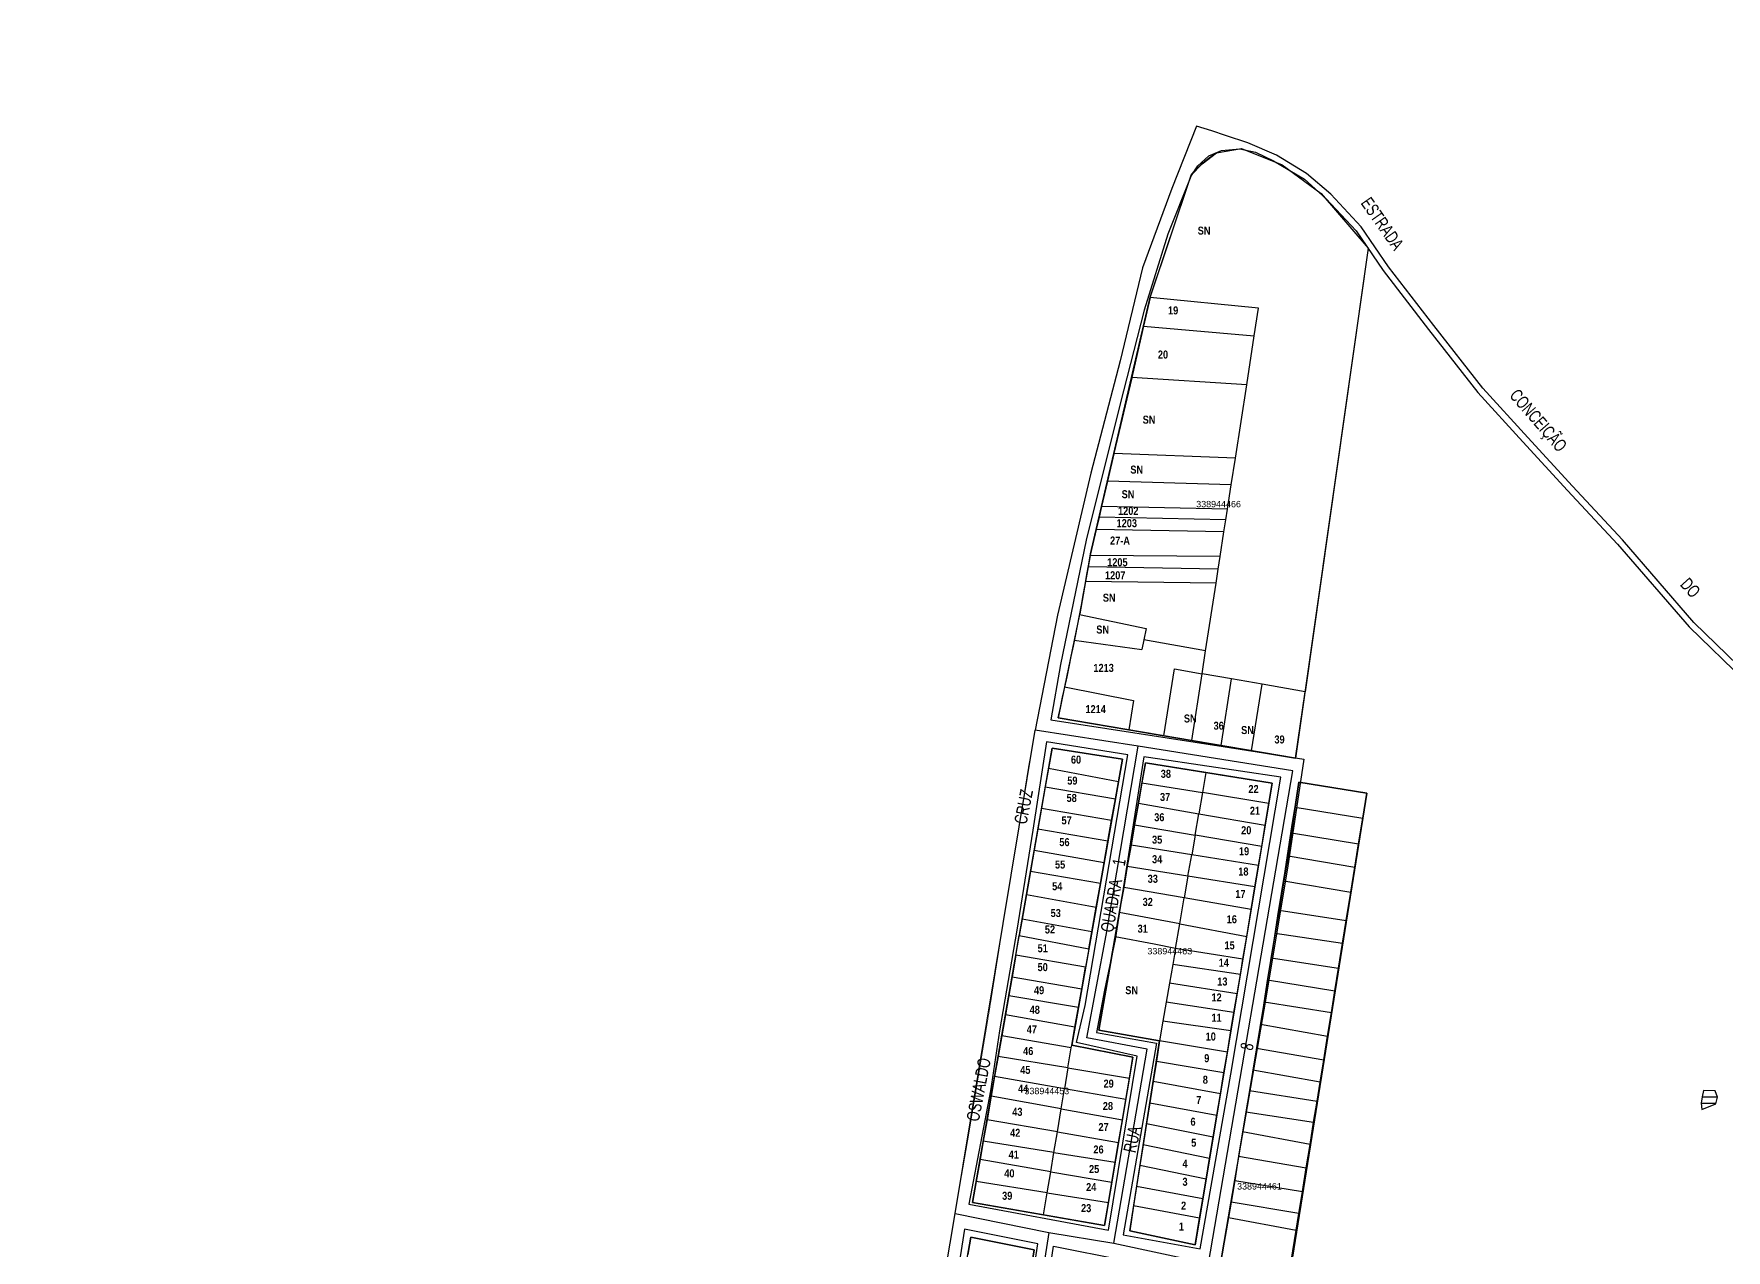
# Model space of a CAD drawing. Extents: x 211015 to 214226, y 4840231 to 4844926.
# Drawn here: x 211015 to 211543, y 4843452 to 4843832 of the extents above; entities that cross this region are included whole.
import ezdxf
from ezdxf.enums import TextEntityAlignment as Align

# ---------------------------------------------------------------- set-up
doc = ezdxf.new("R2010")
doc.units = 0
doc.header["$LTSCALE"] = 1.5
doc.header["$MEASUREMENT"] = 0
for name, color, linetype in [('CD-MALHA-LOTES', 40, 'CONTINUOUS'), ('CD_TXT_QUADRA', 7, 'CONTINUOUS'), ('HD-HACH-HIDROG', 160, 'CONTINUOUS'), ('HD-LAGOS-INTER', 170, 'CONTINUOUS'), ('LM-LIMITE-MUNICIPAL', 7, 'CONTINUOUS'), ('RU-QUADRAS', 6, 'CONTINUOUS'), ('SV-EIXO-ROD-ESTR', 7, 'CONTINUOUS'), ('SV-EIXO-RUA-N-PAV', 6, 'CONTINUOUS'), ('SV-EIXO-RUA-PAV', 20, 'CONTINUOUS'), ('SV-EST-M-N-PAV', 20, 'CONTINUOUS'), ('SV-RUA-NAO-PAV-S-GUIA-C-GUIA', 7, 'CONTINUOUS'), ('SV-RUA-PAVIM-S-GUIA-C-GUIA', 7, 'CONTINUOUS'), ('SV-TXT-EST-M-N-PAV', 20, 'CONTINUOUS'), ('SV-TXT-RUA-PAV-S-GUIA-C-GUIA', 7, 'CONTINUOUS'), ('Th_NmrPort', 7, 'CONTINUOUS')]:
    doc.layers.add(name, color=color, linetype=linetype)
doc.styles.add('3389-44-2D_TXT$0$ARIAL', font='ARIAL.TTF')
doc.styles.add('ARIAL', font='ARIAL.TTF')
doc.styles.get("Standard").update_dxf_attribs({"font": 'swisscbo.ttf'})
doc.linetypes.add('Limite', pattern='A,20,-3,[130,ltypeshp.shx,S=6.35,R=0,X=0,Y=0],-3,20', length=46)

# ---------------------------------------------------------------- blocks, each defined once
blk = doc.blocks.new('*X1')
at = {"layer": 'HD-HACH-HIDROG', "color": 0}
for p, q in [((211535.836925, 4843499.818515), (211540.634517, 4843499.818563)), ((211536.296027, 4843501.818552), (211536.404024, 4843501.818553)), ((211535.500358, 4843497.818478), (211540.192288, 4843497.818525))]:
    blk.add_line(p, q, dxfattribs=at)

msp = doc.modelspace()

# ---------------------------------------------------------------- linework, layer by layer
at = {"layer": 'CD-MALHA-LOTES'}
for p, q in [((211384.15, 4843794.76), (211391.93, 4843796.11)), ((211391.93, 4843796.11), (211404.61, 4843791.04)), ((211376.2, 4843787.83), (211379.58, 4843791.38)), ((211379.58, 4843791.38), (211384.15, 4843794.76)), ((211404.61, 4843791.04), (211416.78, 4843782.08)), ((211363.33, 4843749.6), (211376.2, 4843787.83)), ((211416.78, 4843782.08), (211431.5, 4843765.02)), ((211431.5, 4843765.02), (211411.78, 4843626.38)), ((211363.33, 4843749.6), (211361.29, 4843740.67)), ((211397.25, 4843746.29), (211363.33, 4843749.6)), ((211395.9, 4843737.57), (211397.25, 4843746.29)), ((211361.29, 4843740.67), (211357.63, 4843724.63)), ((211361.29, 4843740.67), (211395.9, 4843737.57)), ((211393.55, 4843722.34), (211395.9, 4843737.57)), ((211393.55, 4843722.34), (211357.63, 4843724.63)), ((211390, 4843699.38), (211393.55, 4843722.34)), ((211390, 4843699.38), (211352.05, 4843700.82)), ((211388.72, 4843691.1), (211390, 4843699.38)), ((211350.06, 4843692.24), (211348.21, 4843684.31)), ((211388.72, 4843691.1), (211350.06, 4843692.24)), ((211387.54, 4843683.49), (211388.72, 4843691.1)), ((211347.42, 4843680.93), (211346.52, 4843677.05)), ((211348.21, 4843684.31), (211347.42, 4843680.93)), ((211387.02, 4843680.11), (211347.42, 4843680.93)), ((211387.54, 4843683.49), (211348.21, 4843684.31)), ((211386.45, 4843676.39), (211387.02, 4843680.11)), ((211387.02, 4843680.11), (211387.54, 4843683.49)), ((211386.45, 4843676.39), (211346.52, 4843677.05)), ((211385.24, 4843668.61), (211386.45, 4843676.39)), ((211344.66, 4843668.95), (211344.02, 4843665.39)), ((211385.24, 4843668.61), (211344.66, 4843668.95)), ((211344.02, 4843665.39), (211343.19, 4843660.83)), ((211384.64, 4843664.73), (211344.02, 4843665.39)), ((211383.96, 4843660.34), (211384.64, 4843664.73)), ((211384.64, 4843664.73), (211385.24, 4843668.61)), ((211383.96, 4843660.34), (211343.19, 4843660.83)), ((211380.7, 4843639.19), (211383.96, 4843660.34)), ((211341.33, 4843650.54), (211339.66, 4843642.52)), ((211341.33, 4843650.54), (211362.09, 4843646.17)), ((211339.66, 4843642.52), (211336.62, 4843627.91)), ((211339.66, 4843642.52), (211360.73, 4843639.58)), ((211361.36, 4843642.63), (211360.73, 4843639.58)), ((211362.09, 4843646.17), (211361.36, 4843642.63)), ((211380.7, 4843639.19), (211361.36, 4843642.63)), ((211379.58, 4843632), (211380.7, 4843639.19)), ((211367.7, 4843612.63), (211370.97, 4843633.5)), ((211370.97, 4843633.5), (211379.58, 4843632)), ((211376.36, 4843611.15), (211379.58, 4843632)), ((211388.78, 4843630.39), (211379.58, 4843632)), ((211336.62, 4843627.91), (211358.2, 4843623.7)), ((211385.6, 4843609.58), (211388.78, 4843630.39)), ((211398.36, 4843628.72), (211388.78, 4843630.39)), ((211395.07, 4843607.96), (211398.36, 4843628.72)), ((211411.78, 4843626.38), (211398.36, 4843628.72)), ((211358.2, 4843623.7), (211356.72, 4843614.51)), ((211408.83, 4843605.61), (211411.78, 4843626.38)), ((211356.72, 4843614.51), (211367.7, 4843612.63)), ((211367.7, 4843612.63), (211376.36, 4843611.15)), ((211376.36, 4843611.15), (211385.6, 4843609.58)), ((211385.6, 4843609.58), (211395.07, 4843607.96)), ((211395.07, 4843607.96), (211408.83, 4843605.61)), ((211331.61, 4843602.39), (211330.61, 4843596.71)), ((211353.45, 4843598.2), (211331.61, 4843602.39)), ((211380.79, 4843601.13), (211379.71, 4843594.88)), ((211330.61, 4843596.71), (211329.44, 4843590)), ((211330.61, 4843596.71), (211352.52, 4843592.95)), ((211352.52, 4843592.95), (211353.45, 4843598.2)), ((211360.81, 4843597.97), (211359.69, 4843591.53)), ((211360.81, 4843597.97), (211379.71, 4843594.88)), ((211379.71, 4843594.88), (211378.57, 4843588.26)), ((211400.49, 4843591.48), (211379.71, 4843594.88)), ((211329.44, 4843590), (211328.3, 4843583.49)), ((211329.44, 4843590), (211351.33, 4843586.25)), ((211351.33, 4843586.25), (211352.52, 4843592.95)), ((211359.69, 4843591.53), (211358.51, 4843584.8)), ((211359.69, 4843591.53), (211378.57, 4843588.26)), ((211399.35, 4843584.67), (211400.49, 4843591.48)), ((211408.7, 4843590.31), (211407.52, 4843582.33)), ((211408.7, 4843590.31), (211429.82, 4843586.85)), ((211350.16, 4843579.66), (211351.33, 4843586.25)), ((211358.51, 4843584.8), (211357.41, 4843578.5)), ((211358.51, 4843584.8), (211377.41, 4843581.57)), ((211377.41, 4843581.57), (211378.57, 4843588.26)), ((211378.57, 4843588.26), (211399.35, 4843584.67)), ((211398.24, 4843578), (211399.35, 4843584.67)), ((211428.52, 4843578.86), (211429.82, 4843586.85)), ((211328.3, 4843583.49), (211327.14, 4843576.88)), ((211350.16, 4843579.66), (211328.3, 4843583.49)), ((211348.99, 4843573.01), (211350.16, 4843579.66)), ((211377.41, 4843581.57), (211376.36, 4843575.45)), ((211398.24, 4843578), (211377.41, 4843581.57)), ((211407.52, 4843582.33), (211428.52, 4843578.86)), ((211327.14, 4843576.88), (211325.97, 4843570.19)), ((211327.14, 4843576.88), (211348.99, 4843573.01)), ((211357.41, 4843578.5), (211356.24, 4843571.8)), ((211376.36, 4843575.45), (211357.41, 4843578.5)), ((211375.2, 4843568.77), (211376.36, 4843575.45)), ((211397.25, 4843572.09), (211376.36, 4843575.45)), ((211397.25, 4843572.09), (211398.24, 4843578)), ((211406.46, 4843575.11), (211405.17, 4843567.27)), ((211406.46, 4843575.11), (211427.34, 4843571.57)), ((211427.34, 4843571.57), (211428.52, 4843578.86)), ((211325.97, 4843570.19), (211324.72, 4843563.01)), ((211347.83, 4843566.47), (211325.97, 4843570.19)), ((211347.83, 4843566.47), (211348.99, 4843573.01)), ((211356.24, 4843571.8), (211355.1, 4843565.27)), ((211375.2, 4843568.77), (211356.24, 4843571.8)), ((211375.2, 4843568.77), (211374.03, 4843561.99)), ((211396.13, 4843565.43), (211375.2, 4843568.77)), ((211396.13, 4843565.43), (211397.25, 4843572.09)), ((211426.08, 4843563.73), (211427.34, 4843571.57)), ((211346.52, 4843559.12), (211347.83, 4843566.47)), ((211355.1, 4843565.27), (211353.73, 4843557.4)), ((211374.03, 4843561.99), (211355.1, 4843565.27)), ((211394.96, 4843558.38), (211396.13, 4843565.43)), ((211405.17, 4843567.27), (211403.67, 4843558.15)), ((211405.17, 4843567.27), (211426.08, 4843563.73)), ((211424.65, 4843554.91), (211426.08, 4843563.73)), ((211324.72, 4843563.01), (211323.37, 4843555.32)), ((211324.72, 4843563.01), (211346.52, 4843559.12)), ((211345.15, 4843551.38), (211346.52, 4843559.12)), ((211372.62, 4843553.84), (211374.03, 4843561.99)), ((211394.96, 4843558.38), (211374.03, 4843561.99)), ((211393.54, 4843549.89), (211394.96, 4843558.38)), ((211403.67, 4843558.15), (211402.49, 4843550.99)), ((211403.67, 4843558.15), (211424.65, 4843554.91)), ((211323.37, 4843555.32), (211322.48, 4843550.24)), ((211345.15, 4843551.38), (211323.37, 4843555.32)), ((211353.73, 4843557.4), (211352.41, 4843549.81)), ((211372.62, 4843553.84), (211353.73, 4843557.4)), ((211371.3, 4843546.19), (211372.62, 4843553.84)), ((211372.62, 4843553.84), (211393.54, 4843549.89)), ((211423.5, 4843547.8), (211424.65, 4843554.91)), ((211321.4, 4843544.05), (211322.48, 4843550.24)), ((211322.48, 4843550.24), (211344.2, 4843546.05)), ((211344.2, 4843546.05), (211345.15, 4843551.38)), ((211392.35, 4843542.82), (211393.54, 4843549.89)), ((211402.49, 4843550.99), (211401.23, 4843543.28)), ((211402.49, 4843550.99), (211423.5, 4843547.8)), ((211422.24, 4843539.99), (211423.5, 4843547.8)), ((211321.4, 4843544.05), (211320.22, 4843537.33)), ((211343.18, 4843540.3), (211321.4, 4843544.05)), ((211344.2, 4843546.05), (211343.18, 4843540.3)), ((211371.3, 4843546.19), (211370.43, 4843541.14)), ((211392.35, 4843542.82), (211371.3, 4843546.19)), ((211391.56, 4843538.07), (211392.35, 4843542.82)), ((211401.23, 4843543.28), (211400.08, 4843536.32)), ((211401.23, 4843543.28), (211422.24, 4843539.99)), ((211320.22, 4843537.33), (211319.2, 4843531.46)), ((211320.22, 4843537.33), (211341.99, 4843533.59)), ((211341.99, 4843533.59), (211343.18, 4843540.3)), ((211370.43, 4843541.14), (211369.43, 4843535.33)), ((211391.56, 4843538.07), (211370.43, 4843541.14)), ((211390.55, 4843532.04), (211391.56, 4843538.07)), ((211421.09, 4843532.93), (211422.24, 4843539.99)), ((211319.2, 4843531.46), (211318.14, 4843525.41)), ((211319.2, 4843531.46), (211340.97, 4843527.85)), ((211340.97, 4843527.85), (211341.99, 4843533.59)), ((211369.43, 4843535.33), (211368.41, 4843529.42)), ((211390.55, 4843532.04), (211369.43, 4843535.33)), ((211389.56, 4843526.12), (211390.55, 4843532.04)), ((211400.08, 4843536.32), (211398.96, 4843529.52)), ((211400.08, 4843536.32), (211421.09, 4843532.93)), ((211419.99, 4843526.11), (211421.09, 4843532.93)), ((211339.86, 4843521.56), (211340.97, 4843527.85)), ((211368.41, 4843529.42), (211367.37, 4843523.41)), ((211389.56, 4843526.12), (211368.41, 4843529.42)), ((211388.62, 4843520.47), (211389.56, 4843526.12)), ((211398.96, 4843529.52), (211397.81, 4843522.48)), ((211398.96, 4843529.52), (211419.99, 4843526.11)), ((211418.81, 4843518.81), (211419.99, 4843526.11)), ((211318.14, 4843525.41), (211316.99, 4843518.87)), ((211339.86, 4843521.56), (211318.14, 4843525.41)), ((211338.87, 4843515.99), (211339.86, 4843521.56)), ((211367.37, 4843523.41), (211366.31, 4843517.27)), ((211388.62, 4843520.47), (211367.37, 4843523.41)), ((211397.81, 4843522.48), (211396.58, 4843515.02)), ((211397.81, 4843522.48), (211418.81, 4843518.81)), ((211316.99, 4843518.87), (211315.87, 4843512.44)), ((211338.72, 4843515.09), (211316.99, 4843518.87)), ((211338.72, 4843515.09), (211338.87, 4843515.99)), ((211366.31, 4843517.27), (211365.32, 4843510.97)), ((211387.5, 4843513.8), (211366.31, 4843517.27)), ((211387.5, 4843513.8), (211388.62, 4843520.47)), ((211417.61, 4843511.36), (211418.81, 4843518.81)), ((211315.87, 4843512.44), (211314.76, 4843506.11)), ((211337.68, 4843508.82), (211315.87, 4843512.44)), ((211337.68, 4843508.82), (211338.72, 4843515.09)), ((211365.32, 4843510.97), (211364.32, 4843504.62)), ((211365.32, 4843510.97), (211386.43, 4843507.41)), ((211386.43, 4843507.41), (211387.5, 4843513.8)), ((211396.58, 4843515.02), (211395.44, 4843508.09)), ((211396.58, 4843515.02), (211417.61, 4843511.36)), ((211416.47, 4843504.34), (211417.61, 4843511.36)), ((211314.76, 4843506.11), (211313.7, 4843500.06)), ((211336.6, 4843502.31), (211314.76, 4843506.11)), ((211337.68, 4843508.82), (211336.6, 4843502.31)), ((211337.68, 4843508.82), (211356.89, 4843505.64)), ((211355.76, 4843498.99), (211356.89, 4843505.64)), ((211385.32, 4843500.74), (211386.43, 4843507.41)), ((211395.44, 4843508.09), (211394.41, 4843501.83)), ((211416.47, 4843504.34), (211395.44, 4843508.09)), ((211313.7, 4843500.06), (211312.41, 4843492.67)), ((211335.57, 4843496.09), (211313.7, 4843500.06)), ((211335.57, 4843496.09), (211336.6, 4843502.31)), ((211355.76, 4843498.99), (211336.6, 4843502.31)), ((211364.32, 4843504.62), (211363.28, 4843497.98)), ((211385.32, 4843500.74), (211364.32, 4843504.62)), ((211384.2, 4843494.06), (211385.32, 4843500.74)), ((211394.41, 4843501.83), (211393.31, 4843495.12)), ((211394.41, 4843501.83), (211415.51, 4843498.41)), ((211415.51, 4843498.41), (211416.47, 4843504.34)), ((211334.38, 4843488.88), (211335.57, 4843496.09)), ((211335.57, 4843496.09), (211354.69, 4843492.62)), ((211354.69, 4843492.62), (211355.76, 4843498.99)), ((211363.28, 4843497.98), (211362.25, 4843491.44)), ((211363.28, 4843497.98), (211384.2, 4843494.06)), ((211393.31, 4843495.12), (211392.27, 4843488.82)), ((211393.31, 4843495.12), (211414.45, 4843491.87)), ((211414.45, 4843491.87), (211415.51, 4843498.41)), ((211312.41, 4843492.67), (211311.24, 4843486)), ((211334.38, 4843488.88), (211312.41, 4843492.67)), ((211353.5, 4843485.58), (211354.69, 4843492.62)), ((211362.25, 4843491.44), (211361.2, 4843484.78)), ((211362.25, 4843491.44), (211383.06, 4843487.26)), ((211383.06, 4843487.26), (211384.2, 4843494.06)), ((211413.33, 4843484.94), (211414.45, 4843491.87)), ((211311.24, 4843486), (211310.23, 4843480.24)), ((211333.31, 4843482.45), (211311.24, 4843486)), ((211333.31, 4843482.45), (211334.38, 4843488.88)), ((211334.38, 4843488.88), (211353.5, 4843485.58)), ((211352.45, 4843479.37), (211353.5, 4843485.58)), ((211361.2, 4843484.78), (211360.18, 4843478.3)), ((211381.95, 4843480.58), (211361.2, 4843484.78)), ((211381.95, 4843480.58), (211383.06, 4843487.26)), ((211392.27, 4843488.82), (211391.03, 4843481.25)), ((211413.33, 4843484.94), (211392.27, 4843488.82)), ((211412.15, 4843477.63), (211413.33, 4843484.94)), ((211310.23, 4843480.24), (211309.03, 4843473.39)), ((211332.32, 4843476.42), (211310.23, 4843480.24)), ((211332.32, 4843476.42), (211333.31, 4843482.45)), ((211333.31, 4843482.45), (211352.45, 4843479.37)), ((211351.39, 4843473.12), (211352.45, 4843479.37)), ((211380.85, 4843474.04), (211381.95, 4843480.58)), ((211391.03, 4843481.25), (211389.79, 4843473.71)), ((211391.03, 4843481.25), (211412.15, 4843477.63)), ((211331.22, 4843469.83), (211309.03, 4843473.39)), ((211331.22, 4843469.83), (211332.32, 4843476.42)), ((211332.32, 4843476.42), (211351.39, 4843473.12)), ((211360.18, 4843478.3), (211359.16, 4843471.79)), ((211380.85, 4843474.04), (211360.18, 4843478.3)), ((211379.83, 4843467.89), (211380.85, 4843474.04)), ((211389.79, 4843473.71), (211388.67, 4843466.9)), ((211389.79, 4843473.71), (211410.96, 4843470.27)), ((211410.96, 4843470.27), (211412.15, 4843477.63)), ((211330.09, 4843462.95), (211331.22, 4843469.83)), ((211331.22, 4843469.83), (211350.32, 4843466.77)), ((211350.32, 4843466.77), (211351.39, 4843473.12)), ((211359.16, 4843471.79), (211358.21, 4843465.79)), ((211379.83, 4843467.89), (211359.16, 4843471.79)), ((211330.09, 4843462.95), (211349.12, 4843459.65)), ((211349.12, 4843459.65), (211350.32, 4843466.77)), ((211378.82, 4843461.86), (211358.21, 4843465.79)), ((211378.82, 4843461.86), (211379.83, 4843467.89)), ((211388.67, 4843466.9), (211387.87, 4843462.05)), ((211409.82, 4843463.36), (211388.67, 4843466.9)), ((211408.96, 4843458.12), (211409.82, 4843463.36)), ((211377.43, 4843453.56), (211378.82, 4843461.86)), ((211387.87, 4843462.05), (211385.5, 4843448.44)), ((211387.87, 4843462.05), (211408.96, 4843458.12)), ((211406.93, 4843445.26), (211408.96, 4843458.12))]:
    msp.add_line(p, q, dxfattribs=at)
at = {"layer": 'CD-MALHA-LOTES', "flags": 128}
for points in [[(211357.63, 4843724.63), (211357.6, 4843724.51), (211352.05, 4843700.82)], [(211352.05, 4843700.82), (211352.03, 4843700.71), (211350.06, 4843692.24)], [(211346.52, 4843677.05), (211344.75, 4843669.46), (211344.66, 4843668.95)], [(211343.19, 4843660.83), (211341.37, 4843650.72), (211341.33, 4843650.54)], [(211336.62, 4843627.91), (211334.61, 4843618.28), (211356.72, 4843614.51)], [(211353.45, 4843598.2), (211354.72, 4843605.34), (211332.73, 4843608.8), (211331.61, 4843602.39)], [(211380.79, 4843601.13), (211361.89, 4843604.15), (211360.81, 4843597.97)], [(211400.49, 4843591.48), (211401.55, 4843597.82), (211380.79, 4843601.13)], [(211429.82, 4843586.85), (211431.09, 4843594.73), (211409.85, 4843598.18), (211408.7, 4843590.31)], [(211407.52, 4843582.33), (211406.5, 4843575.35), (211406.46, 4843575.11)], [(211352.41, 4843549.81), (211347.31, 4843520.61), (211366.31, 4843517.27)], [(211371.3, 4843546.19), (211364.63, 4843547.47), (211352.41, 4843549.81)], [(211356.89, 4843505.64), (211358, 4843512.23), (211338.87, 4843515.99)], [(211309.03, 4843473.39), (211307.88, 4843466.81), (211330.09, 4843462.95)], [(211409.82, 4843463.36), (211410.93, 4843470.08), (211410.96, 4843470.27)], [(211358.21, 4843465.79), (211356.98, 4843457.94), (211377.43, 4843453.56)], [(211326.31, 4843446.86), (211327.13, 4843452.04), (211307.33, 4843455.98), (211306.39, 4843450.55)]]:
    msp.add_lwpolyline(points, dxfattribs=at)
at = {"layer": 'HD-LAGOS-INTER', "flags": 128}
msp.add_lwpolyline([(211536.3, 4843501.82), (211535.83, 4843499.77), (211535.5, 4843497.8), (211535.8, 4843495.82), (211540.15, 4843497.67), (211540.68, 4843499.7), (211539.95, 4843501.65)], close=True, dxfattribs=at)
at = {"layer": 'LM-LIMITE-MUNICIPAL', "linetype": 'Limite', "ltscale": 0.1, "const_width": 0.13, "flags": 128}
msp.add_lwpolyline([(213872.68, 4844773.15), (213783.77, 4844716.62), (213768.78, 4844706.62), (213678.42, 4844650.78), (213640.66, 4844627.24), (213550.93, 4844570.58), (213789.28, 4844724.16), (213872.68, 4844773.15), (213897.79, 4844788.74), (213909.45, 4844796.44), (213910.67, 4844797.25), (213926.03, 4844806.82), (213939.62, 4844815.03), (213973.1, 4844836.35), (213992.85, 4844848.99), (214025.65, 4844870.14), (214036.54, 4844864.16), (214038.07, 4844843.78), (214045.12, 4844775.96), (214050.18, 4844738.18), (214052.78, 4844703.46), (214056.92, 4844671.89), (214060.29, 4844651.73), (214064.28, 4844607.59), (214069.49, 4844560.93), (214074.74, 4844504.51), (214079.24, 4844468.9), (214089.48, 4844410.61), (213980.82, 4844359.35), (213962.33, 4844280.47), (213954.39, 4844179.27), (213960.34, 4844064.66), (213990.11, 4843943.12), (214030.77, 4843862.29), (214034.4, 4843855.07), (214060.17, 4843778.98), (214067.5, 4843757.68), (214080.81, 4843741.03), (214100.12, 4843712.4), (214108.11, 4843681.78), (214106.11, 4843648.49), (214100.79, 4843626.52), (214086.81, 4843612.53), (214057.51, 4843597.89), (214068.83, 4843559.6), (214136.93, 4843352.64), (214165.47, 4843265.91), (214171.03, 4843249.02), (214189.41, 4843184.36), (214198.86, 4843146.36), (214219.84, 4843056.85), (214225.8, 4842991.97), (214219.24, 4842907.18), (214207.29, 4842820.85), (214188.9, 4842717.18), (214170.61, 4842661.59), (214144.16, 4842622.81), (214109.71, 4842590.93), (214054.26, 4842552.19), (213998, 4842512.88), (213962.8, 4842483.64), (213987.62, 4842421.17), (214002.94, 4842384.36), (213990.14, 4842385.07), (213957.93, 4842386.85), (213941.08, 4842380.69), (213929.17, 4842371.03), (213926.7, 4842356.65), (213930.81, 4842341.45), (213934.92, 4842330.35), (213936.97, 4842315.97), (213949.71, 4842306.52), (213961.22, 4842295.84), (213966.56, 4842280.63), (213967.79, 4842260.5), (213964.91, 4842243.24), (213957.11, 4842233.18), (213948.89, 4842226.6), (213937.8, 4842220.85), (213927.93, 4842219.21), (213922.18, 4842215.1), (213910.25, 4842200.83), (213882.12, 4842162.59), (213867.74, 4842149.56), (213855, 4842133.95), (213844.73, 4842123.67), (213830.76, 4842115.46), (213816.79, 4842112.58), (213808.16, 4842115.05), (213803.23, 4842121.21), (213802.41, 4842130.66), (213804.87, 4842146.68), (213807.75, 4842157.37), (213801.23, 4842163.5), (213794.8, 4842172.7), (213786.17, 4842180.63), (213773.44, 4842180.63), (213765.3, 4842177.52), (213756.2, 4842171.99), (213747.06, 4842164.65), (213737.49, 4842160.65), (213721.9, 4842151.53), (213714.07, 4842145.45), (213701.53, 4842132.3), (213689.21, 4842120.8), (213682.63, 4842119.57), (213668.01, 4842119.12), (213663.32, 4842119.03), (213656.84, 4842119.03), (213639.08, 4842119.57), (213623.87, 4842128.19), (213604.97, 4842140.93), (213587.31, 4842142.16), (213571.28, 4842139.7), (213553.61, 4842129.43), (213537.59, 4842117.51), (213522.8, 4842094.09), (213520.33, 4842080.12), (213522.8, 4842062.86), (213530.6, 4842049.3), (213545.19, 4842030.61), (213552.17, 4842008.01), (213553.32, 4841996.79), (213550.69, 4841978.74), (213544.83, 4841958.31), (213542.16, 4841949.08), (213536.15, 4841928.71), (213523.82, 4841898.09), (213514.78, 4841884.12), (213502.87, 4841877.96), (213484.47, 4841877.35), (213467.12, 4841877.14), (213437.95, 4841877.96), (213400.97, 4841866.87), (213371.18, 4841844.47), (213359.51, 4841835.86), (213350.22, 4841828.04), (213332.96, 4841805.85), (213318.58, 4841779.55), (213299.68, 4841755.72), (213286.69, 4841729.85), (213275.03, 4841703.54), (213264.1, 4841676.67), (213258.32, 4841662.63), (213255.84, 4841656.51), (213246.27, 4841632.66), (213238.43, 4841606.85), (213232.16, 4841581.22), (213226.34, 4841566.66), (213222.09, 4841556.58), (213216.02, 4841550.03), (213209.34, 4841537.64), (213206.91, 4841528.18), (213207.89, 4841517.74), (213205.21, 4841508.51), (213206.19, 4841498.19), (213205.21, 4841481.2), (213205.7, 4841468.7), (213206.01, 4841452.54), (213206.36, 4841433.25), (213207.16, 4841425.97), (213209.58, 4841417.47), (213210.07, 4841410.19), (213209.58, 4841401.93), (213208.86, 4841389.31), (213207.4, 4841380.2), (213204, 4841370.01), (213202.79, 4841357.38), (213201.57, 4841348.03), (213198.17, 4841339.54), (213194.78, 4841332.98), (213193.08, 4841326.91), (213192.35, 4841319.39), (213187.25, 4841308.95), (213184.12, 4841299.77), (213177.52, 4841278.68), (213174.14, 4841267.68), (213168.8, 4841251.05), (213162.97, 4841236.48), (213153.66, 4841217.12), (213149.62, 4841208.8), (213141.36, 4841193.14), (213129.95, 4841175.18), (213119.08, 4841154.55), (213108.71, 4841138.64), (213095.12, 4841117.03), (213089.29, 4841105.86), (213086.13, 4841096.88), (213081.52, 4841087.17), (213071.81, 4841070.9), (213058.44, 4841049.07), (213051.61, 4841036.46), (213046.88, 4841026.48), (213042.42, 4841016.51), (213037.69, 4841008.36), (213029.55, 4840997.34), (213021.15, 4840987.36), (213016.16, 4840980), (213011.69, 4840968.45), (213004.6, 4840952.43), (213002.11, 4840934.18), (213001.06, 4840918.16), (212997.12, 4840902.67), (212991.61, 4840889.41), (212987.67, 4840882.58), (212985.83, 4840877.33), (212985.04, 4840866.3), (212983.73, 4840853.43), (212980.58, 4840836.89), (212977.43, 4840821), (212973.75, 4840800), (212970.6, 4840782.93), (212969.02, 4840765.47), (212970.07, 4840755.22), (212969.29, 4840747.61), (212967.18, 4840739.21), (212964.3, 4840728.18), (212965.35, 4840711.63), (212965.61, 4840694.56), (212966.92, 4840676.84), (212964.56, 4840659.77), (212964.3, 4840647.43), (212965.35, 4840635.35), (212966.92, 4840622.22), (212967.45, 4840608.17), (212967.71, 4840597.93), (212969.81, 4840588.48), (212972.17, 4840578.5), (212971.91, 4840566.68), (212971.91, 4840550.79), (212971.91, 4840538.98), (212969.81, 4840528.74), (212968.24, 4840523.48), (212967.18, 4840517.97), (212969.29, 4840511.41), (212973.49, 4840505.1), (212975.33, 4840498.01), (212974.27, 4840486.33), (212971.65, 4840463.74), (212968.24, 4840447.2), (212963.77, 4840426.46), (212960.62, 4840409.91), (212954.06, 4840386.41), (212947.75, 4840370.66), (212939.09, 4840359.36), (212928.06, 4840345.71), (212915.19, 4840332.97), (212901.27, 4840321.94), (212883.94, 4840310.39), (212870.55, 4840305.66), (212848.89, 4840298.05), (212832.87, 4840294.63), (212813.17, 4840290.96), (212794, 4840285.18), (212782.19, 4840282.29), (212765.38, 4840277.83), (212751.2, 4840274.68), (212730.51, 4840271.94), (212713.06, 4840271.33), (212693.86, 4840271.33), (212673.76, 4840270.58), (212658.5, 4840268.61), (212639.46, 4840265.89), (212619.93, 4840263.97), (212602.1, 4840259.13), (212611.64, 4840295.76), (212617.28, 4840324.62), (212618.54, 4840358.5), (212617.91, 4840387.37), (212612.27, 4840416.86), (212603.48, 4840450.74), (212592.19, 4840483.99), (212575.87, 4840509.72), (212565.84, 4840531.05), (212554.54, 4840560.85), (212545.13, 4840592.85), (212534.46, 4840612.93), (212508.74, 4840640.53), (212476.74, 4840665.63), (212445.37, 4840686.34), (212404.27, 4840707.36), (212365.37, 4840719.9), (212335.26, 4840725.55), (212300.75, 4840733.08), (212246.16, 4840751.9), (212193.46, 4840771.98), (212160.52, 4840786.73), (212131.03, 4840794.25), (212110.32, 4840804.29), (212089.62, 4840819.35), (212070.17, 4840843.19), (212060.02, 4840859.63), (212042.47, 4840867.67), (212030.23, 4840871.95), (212010.34, 4840875.01), (212000, 4840873.48), (211978.51, 4840871.65), (211965.96, 4840873.18), (211952.81, 4840878.68), (211941.48, 4840882.66), (211925.26, 4840884.5), (211908.43, 4840887.56), (211892.21, 4840887.86), (211876.37, 4840891.81), (211867.15, 4841049.12), (211808.44, 4842070.68), (211592.18, 4841845.95), (211512.53, 4841765.05), (211014.67, 4842083.08), (211017.43, 4842085.61), (211024.1, 4842088.83), (211069.33, 4842113.19), (211104.82, 4842131.62), (211135.24, 4842148.21), (211150.45, 4842156.05), (211169.8, 4842167.57), (211206.67, 4842186.93), (211233.02, 4842200.96), (211263.46, 4842216.96), (211275.85, 4842223.9), (211298.14, 4842237.77), (211306.07, 4842241.98), (211324.64, 4842252.38), (211343.22, 4842261.05), (211367.74, 4842271.7), (211376.91, 4842273.93), (211389.05, 4842273.68), (211472.52, 4842270.96), (211402.62, 4842338.16), (211347.98, 4842408.87), (211275.49, 4842449.07), (211270.51, 4842464.01), (211267.58, 4842476.49), (211265.16, 4842486.85), (211260.02, 4842507.6), (211235.66, 4842647.4), (211230.69, 4842665.05), (211227.62, 4842681.59), (211222, 4842708.61), (211219.44, 4842725.49), (211218.59, 4842731.12), (211213.13, 4842746.55), (211207.16, 4842765.47), (211200.17, 4842795.23), (211199.32, 4842810.91), (211200.17, 4842822.51), (211203.75, 4842839.47), (211204.95, 4842850.72), (211206.14, 4842873.06), (211207.85, 4842907.07), (211210.57, 4842937.17), (211217.22, 4842975.78), (211220.46, 4842998.63), (211224.56, 4843015.17), (211228.31, 4843029.4), (211230.01, 4843039.98), (211231.2, 4843062.14), (211233.76, 4843077.06), (211236.95, 4843092.57), (211238.37, 4843098.71), (211241.43, 4843106.13), (211244.38, 4843112.85), (211247.47, 4843129.85), (211252.01, 4843159.49), (211254.84, 4843177.81), (211264.97, 4843242.45), (211269.34, 4843259.94), (211275.9, 4843303.67), (211283.85, 4843352.78), (211291.79, 4843398.13), (211295.05, 4843419.1), (211302.47, 4843463.4), (211306.7, 4843487.83), (211313.22, 4843526.97), (211321.61, 4843579.86), (211325.34, 4843603.16), (211327.44, 4843614.43), (211334.45, 4843650.36), (211344.82, 4843694.7), (211354.03, 4843729.82), (211360.94, 4843758.9), (211370.16, 4843783.66), (211377.9, 4843803.12), (211382.61, 4843801.65), (211386.88, 4843800.18), (211393.94, 4843797.97), (211402.85, 4843794.1), (211412.21, 4843788.35), (211419.81, 4843781.89), (211429.32, 4843771.66), (211437.83, 4843759.18), (211451.97, 4843740.86), (211467.32, 4843721.23), (211481.34, 4843705.89), (211495.32, 4843690.65), (211510.95, 4843673.83), (211533.24, 4843648.08), (211550.58, 4843631.27), (211561.06, 4843621.16), (211571.63, 4843610.55), (211586.78, 4843595.21), (211592.25, 4843589.71), (211600.2, 4843581.96), (211614.02, 4843568.16), (211624.6, 4843556.52), (211648.91, 4843533), (211667.92, 4843518.19), (211682.05, 4843506.78), (211689.97, 4843498.8), (211699.25, 4843488.52), (211707.56, 4843478.71), (211713.61, 4843472.41), (211717.76, 4843468.98), (211722.08, 4843464.93), (211726.53, 4843459.16), (211729.99, 4843453.11), (211731.82, 4843446.64), (211735.31, 4843438.82), (211740.27, 4843429.16), (211748.95, 4843416.95), (211754.25, 4843410.96), (211760.19, 4843406.13), (211770.48, 4843398.87), (211780.24, 4843392.62), (211789.65, 4843389.19), (211799.31, 4843386.9), (211813.92, 4843383.73), (211824.96, 4843382.12), (211834.67, 4843380.23), (211846.41, 4843377.16), (211859.33, 4843373.64), (211879.88, 4843366.96), (211900.91, 4843357.2), (211911.26, 4843354.52), (211918.04, 4843352.76), (211921.55, 4843349.55), (211925.5, 4843346.83), (211938.81, 4843342.4), (211948.67, 4843339.93), (211958.04, 4843339.19), (211962.48, 4843338.21), (211965.68, 4843336.97), (211974.81, 4843332.54), (211982.7, 4843328.1), (211991.24, 4843322.32), (211997.73, 4843318.73), (212005.59, 4843316.09), (212014.75, 4843315.03), (212022.88, 4843315.28), (212039.65, 4843314.54), (212055.06, 4843313.55), (212070.1, 4843311.58), (212080.45, 4843309.61), (212090.81, 4843307.63), (212103.87, 4843303.69), (212116.94, 4843300.73), (212132.84, 4843296.54), (212146.89, 4843291.36), (212161.93, 4843287.91), (212171.55, 4843285.45), (212185.85, 4843282.73), (212197.68, 4843279.53), (212205.94, 4843275.71), (212212.6, 4843270.53), (212217.28, 4843266.09), (212220.49, 4843260.42), (212222.95, 4843253.76), (212225.67, 4843245.38), (212227.15, 4843237.25), (212227.64, 4843229.73), (212229.36, 4843221.34), (212231.58, 4843214.19), (212233.8, 4843208.77), (212236.51, 4843202.85), (212237.5, 4843196.69), (212238.98, 4843188.8), (212240.46, 4843179.92), (212242.43, 4843171.29), (212244.4, 4843165.13), (212247.12, 4843157.98), (212251.55, 4843149.84), (212255.01, 4843144.67), (212257.47, 4843138.63), (212257.47, 4843132.71), (212256.48, 4843128.03), (212255.01, 4843121.62), (212253.03, 4843115.94), (212253.03, 4843108.79), (212253.28, 4843101.64), (212255.01, 4843096.22), (212256.73, 4843092.28), (212257.72, 4843086.85), (212259.44, 4843080.94), (212262.4, 4843073.66), (212263.88, 4843065.77), (212264.37, 4843057.64), (212265.36, 4843050.49), (212266.1, 4843043.83), (212265.36, 4843036.68), (212263.88, 4843027.19), (212260.68, 4843016.83), (212257.96, 4843007.22), (212255.74, 4842999.08), (212253.77, 4842990.95), (212251.8, 4842982.07), (212249.58, 4842972.7), (212248.1, 4842962.59), (212244.4, 4842952.24), (212242.18, 4842945.46), (212240.21, 4842938.8), (212240.95, 4842929.68), (212243.17, 4842924.25), (212245.64, 4842919.08), (212250.07, 4842912.42), (212253.77, 4842904.53), (212258.21, 4842895.9), (212263.39, 4842887.77), (212269.06, 4842881.23), (212275.96, 4842874.08), (212281.63, 4842867.92), (212288.54, 4842862), (212294.7, 4842856.82), (212299.63, 4842851.65), (212302.84, 4842847.46), (212307.03, 4842841.29), (212310.97, 4842836.85), (212316.89, 4842831.68), (212322.81, 4842827.73), (212328.97, 4842824.28), (212337.84, 4842820.83), (212349.43, 4842816.88), (212360.16, 4842814.54), (212369.28, 4842813.06), (212376.43, 4842811.34), (212380.37, 4842808.38), (212385.55, 4842803.2), (212389.25, 4842797.04), (212392.07, 4842792.73), (212394.43, 4842787.86), (212399.83, 4842786.2), (212408.93, 4842784.95), (212463.95, 4842777.34), (212499, 4842773.63), (212560.69, 4842763.85), (212635.18, 4842754.75), (212669.23, 4842750.71), (212691.14, 4842854.53), (212746.16, 4842847.2), (212746.13, 4843352.72), (212746.03, 4843792.89), (212751.5, 4843792.72), (212864.81, 4843792.71), (212866.55, 4843827.63), (212867.45, 4843847.99), (212868.35, 4843863.44), (212868.78, 4843885.56), (212869.43, 4843925.83), (212870.62, 4843964.75), (212871.07, 4843994.61), (212871.41, 4844008.42), (212872.55, 4844023.1), (212873.75, 4844043.13), (212875.31, 4844066.03), (212876.53, 4844086.02), (212878.05, 4844103.72), (212880.92, 4844120.42), (212885.73, 4844137.57), (212887.99, 4844142.08), (212893.83, 4844150.53), (212901.41, 4844159.08), (212911.66, 4844166.79), (212933.97, 4844181.28), (212973.8, 4844207.53), (213008.76, 4844229.77), (213550.93, 4844570.58), (213533.83, 4844559.86), (213514.41, 4844547.7), (213446.22, 4844504.61), (213361.12, 4844450.91), (213319.44, 4844424.31), (213284.28, 4844402.98), (213259.14, 4844386.82), (213232.5, 4844369.52), (213182.74, 4844337.72), (213165.17, 4844326.97), (213150.74, 4844316.81), (213125.52, 4844300.62), (213087.21, 4844276.54), (213068.41, 4844265.01), (213049.21, 4844253.8), (213023.49, 4844238.93)], close=True, dxfattribs=at)
at = {"layer": 'RU-QUADRAS', "color": 6, "linetype": 'Continuous'}
for points in [[(211334.61, 4843618.28, 0.013501), (211344.75, 4843669.46), (211363.35, 4843749.67), (211376.2, 4843787.83, -0.086771), (211384.15, 4843794.76), (211391.93, 4843796.11), (211404.61, 4843791.04), (211416.78, 4843782.08), (211431.5, 4843765.02), (211408.83, 4843605.61)], [(211352.96, 4843257.08), (211367.34, 4843341.54), (211374.84, 4843375.22), (211372.79, 4843375.35, 0.006064), (211409.85, 4843598.18), (211431.09, 4843594.73), (211392.35, 4843352.85), (211380.22, 4843287.2), (211403.18, 4843283.12), (211398.49, 4843249.97)]]:
    msp.add_lwpolyline(points, format="xyb", close=True, dxfattribs=at)
for points in [[(211307.88, 4843466.81), (211332.73, 4843608.8), (211354.72, 4843605.34), (211338.87, 4843515.99), (211358, 4843512.23), (211349.12, 4843459.65)], [(211347.31, 4843520.61), (211361.89, 4843604.15), (211401.55, 4843597.82), (211377.43, 4843453.56), (211356.98, 4843457.94), (211366.31, 4843517.27)], [(211282.35, 4843313.05), (211307.33, 4843455.98), (211327.13, 4843452.04), (211312.87, 4843362.48), (211331.24, 4843359.61), (211321.77, 4843307.13)]]:
    msp.add_lwpolyline(points, close=True, dxfattribs=at)
at = {"layer": 'SV-EIXO-ROD-ESTR', "flags": 128}
msp.add_lwpolyline([(211592.25, 4843589.71), (211586.78, 4843595.21), (211571.63, 4843610.55), (211561.06, 4843621.16), (211550.58, 4843631.27), (211533.24, 4843648.08), (211510.95, 4843673.83), (211495.32, 4843690.65), (211481.34, 4843705.89), (211467.32, 4843721.23), (211451.97, 4843740.86), (211437.83, 4843759.18), (211429.32, 4843771.66), (211419.81, 4843781.89), (211412.21, 4843788.35), (211402.85, 4843794.1), (211393.94, 4843797.97), (211386.88, 4843800.18), (211382.61, 4843801.65), (211377.9, 4843803.12)], dxfattribs=at)
at = {"layer": 'SV-EIXO-RUA-N-PAV'}
for p, q in [((211377.9, 4843803.12), (211370.16, 4843783.66)), ((211370.16, 4843783.66), (211360.94, 4843758.9)), ((211360.94, 4843758.9), (211354.03, 4843729.82)), ((211354.03, 4843729.82), (211344.82, 4843694.7)), ((211344.82, 4843694.7), (211334.45, 4843650.36)), ((211334.45, 4843650.36), (211327.44, 4843614.43))]:
    msp.add_line(p, q, dxfattribs=at)
at = {"layer": 'SV-EIXO-RUA-PAV', "flags": 128}
for points in [[(211283.85, 4843352.78), (211302.47, 4843463.4), (211327.44, 4843614.43)], [(211364.34, 4843352.78), (211381.59, 4843447.77), (211407.98, 4843601.72), (211359.6, 4843609.35), (211327.44, 4843614.43)], [(211352.01, 4843454.09), (211362.43, 4843514.7), (211343.57, 4843518.2), (211349.68, 4843550.33), (211359.6, 4843609.35)], [(211302.47, 4843463.4), (211331.73, 4843457.42), (211352.01, 4843454.09), (211381.59, 4843447.77)], [(211331.73, 4843457.42), (211317.26, 4843364.53), (211334.95, 4843361.04), (211333.68, 4843352.78)]]:
    msp.add_lwpolyline(points, dxfattribs=at)
at = {"layer": 'SV-EST-M-N-PAV', "flags": 128}
msp.add_lwpolyline([(211376.11, 4843787.41), (211378.31, 4843790.72), (211381.74, 4843793.86), (211385.62, 4843795.52), (211391.42, 4843796.07), (211396.27, 4843794.97), (211401.89, 4843792.29), (211411.63, 4843786.53), (211418.4, 4843780.42), (211427.72, 4843770.39), (211436.18, 4843757.99), (211450.36, 4843739.6), (211465.76, 4843719.91), (211479.84, 4843704.52), (211493.82, 4843689.26), (211509.43, 4843672.47), (211531.76, 4843646.68), (211549.16, 4843629.8), (211559.63, 4843619.7), (211570.19, 4843609.12), (211585.35, 4843593.75), (211592.26, 4843587.18)], dxfattribs=at)
at = {"layer": 'SV-RUA-NAO-PAV-S-GUIA-C-GUIA', "flags": 128}
msp.add_lwpolyline([(211376.11, 4843787.41), (211368.91, 4843769.35), (211361.46, 4843745.66), (211355.03, 4843720.42), (211350.29, 4843701.35), (211343.41, 4843673.78), (211335.34, 4843634.86), (211332.31, 4843617.59)], dxfattribs=at)
at = {"layer": 'SV-RUA-PAVIM-S-GUIA-C-GUIA', "flags": 128}
for points in [[(211332.31, 4843617.59), (211386.22, 4843609.29), (211411.44, 4843605.36), (211406.31, 4843571.3), (211398.88, 4843527.03), (211388.49, 4843466.54), (211377.29, 4843401.33), (211371.12, 4843368.33), (211368.56, 4843352.78)], [(211331.89, 4843352.78), (211332.98, 4843359.76), (211314.23, 4843362.9), (211317.88, 4843384.67), (211328.29, 4843453.84), (211305.36, 4843458.47), (211301.14, 4843431.12), (211296.11, 4843403.76), (211290.03, 4843368.25), (211287.58, 4843352.79)], [(211335.48, 4843352.78), (211336.93, 4843362.9), (211319.7, 4843365.81), (211324.76, 4843396.64), (211333.22, 4843453.11), (211377.13, 4843444.41), (211360.42, 4843352.78)]]:
    msp.add_lwpolyline(points, dxfattribs=at)
for points in [[(211306.72, 4843466.29), (211350.4, 4843458.12), (211359.28, 4843512.49), (211340.31, 4843516.8), (211343.04, 4843528.33), (211356.45, 4843606.69), (211331.03, 4843610.76), (211326.67, 4843583.12), (211321.68, 4843551.94), (211316.35, 4843520.41), (211313.44, 4843501.66)], [(211361.45, 4843606.08), (211352.49, 4843548.96), (211349.16, 4843533.1), (211346.6, 4843519.94), (211365.34, 4843516.57), (211354.96, 4843456.66), (211378.97, 4843452.28), (211388.57, 4843506.93), (211404.21, 4843599.71), (211366.38, 4843605.36)]]:
    msp.add_lwpolyline(points, close=True, dxfattribs=at)

# ---------------------------------------------------------------- block references
at = {"layer": 'HD-LAGOS-INTER'}
msp.add_blockref('*X1', (0, 0), dxfattribs=at)

# ---------------------------------------------------------------- texts
at = {"layer": 'CD_TXT_QUADRA', "color": 7, "linetype": 'Continuous', "style": 'ARIAL'}
for s, p in [('338944466', (211384.75, 4843685.03)), ('338944463', (211369.51, 4843545.32)), ('338944453', (211331.09, 4843501.63)), ('338944461', (211397.53, 4843471.84))]:
    msp.add_text(s, height=2, dxfattribs=at).set_placement(p, align=Align.MIDDLE)
at = {"layer": 'SV-TXT-EST-M-N-PAV', "style": 'ARIAL', "width": 0.7}
for s, rotation, p in [('ESTRADA', 305, (211429.01, 4843779.08)), ('CONCEIÇÃO', 311, (211475.41, 4843718.82)), ('DO', 312, (211528.74, 4843659.72))]:
    msp.add_text(s, height=4, rotation=rotation, dxfattribs=at).set_placement(p)
at = {"layer": 'SV-TXT-RUA-PAV-S-GUIA-C-GUIA', "width": 0.7}
for s, rotation, style, p in [('CRUZ', 79, 'ARIAL', (211324.75, 4843584.76)), ('QUADRA    1', 80, '3389-44-2D_TXT$0$ARIAL', (211351.77, 4843550.99)), ('8', 78, 'ARIAL', (211395.37, 4843514.07)), ('OSWALDO', 79, 'ARIAL', (211309.82, 4843491.88)), ('RUA', 78, 'ARIAL', (211358.86, 4843482.08))]:
    msp.add_text(s, height=4, rotation=rotation, dxfattribs=dict(at, style=style)).set_placement(p)
at = {"layer": 'Th_NmrPort', "color": 1}
for s, p in [('SN', (211378.24, 4843770.49)), ('19', (211368.96, 4843745.56)), ('20', (211365.79, 4843731.77)), ('SN', (211361.04, 4843711.41)), ('SN', (211357.19, 4843695.81)), ('SN', (211354.47, 4843688.12)), ('1203', (211352.89, 4843679.07)), ('1202', (211353.34, 4843682.92)), ('27-A', (211350.85, 4843673.64)), ('1207', (211349.27, 4843662.79)), ('1205', (211349.95, 4843666.86)), ('SN', (211348.59, 4843655.78)), ('SN', (211346.55, 4843645.83)), ('1213', (211345.65, 4843633.84)), ('1214', (211343.16, 4843620.95)), ('SN', (211373.92, 4843618.04)), ('36', (211383.2, 4843615.78)), ('SN', (211391.8, 4843614.42)), ('39', (211402.21, 4843611.48)), ('60', (211338.62, 4843605.18)), ('38', (211366.69, 4843600.75)), ('59', (211337.49, 4843598.62)), ('22', (211394.08, 4843596)), ('58', (211337.26, 4843593.2)), ('37', (211366.46, 4843593.51)), ('21', (211394.53, 4843589.21)), ('57', (211335.68, 4843586.19)), ('36', (211364.65, 4843587.18)), ('20', (211391.81, 4843583.11)), ('56', (211335, 4843579.4)), ('35', (211363.97, 4843580.17)), ('34', (211363.97, 4843574.06)), ('19', (211391.13, 4843576.55)), ('55', (211333.64, 4843572.39)), ('33', (211362.61, 4843567.95)), ('18', (211390.91, 4843570.21)), ('54', (211332.74, 4843565.61)), ('17', (211390, 4843563.2)), ('53', (211332.28, 4843557.24)), ('32', (211361.03, 4843560.72)), ('52', (211330.47, 4843552.11)), ('31', (211359.45, 4843552.35)), ('16', (211387.29, 4843555.29)), ('51', (211328.21, 4843546.23)), ('15', (211386.61, 4843547.15)), ('14', (211384.8, 4843541.72)), ('50', (211328.21, 4843540.35)), ('13', (211384.34, 4843535.84)), ('49', (211327.08, 4843533.12)), ('SN', (211355.6, 4843533.13)), ('12', (211382.53, 4843530.86)), ('48', (211325.72, 4843527.01)), ('47', (211324.81, 4843520.9)), ('11', (211382.53, 4843524.53)), ('10', (211380.72, 4843518.65)), ('46', (211323.68, 4843514.12)), ('9', (211380.27, 4843511.87)), ('45', (211322.78, 4843508.24)), ('29', (211348.81, 4843503.94)), ('8', (211379.82, 4843505.16)), ('44', (211322.1, 4843502.36)), ('7', (211377.78, 4843498.83)), ('43', (211320.29, 4843495.12)), ('28', (211348.58, 4843496.93)), ('42', (211319.61, 4843488.56)), ('27', (211347.22, 4843490.37)), ('6', (211375.97, 4843492.04)), ('26', (211345.64, 4843483.36)), ('5', (211376.2, 4843485.48)), ('41', (211319.16, 4843481.78)), ('25', (211344.28, 4843477.25)), ('4', (211373.48, 4843478.92)), ('40', (211317.8, 4843475.9)), ('3', (211373.48, 4843473.27)), ('39', (211317.12, 4843468.89)), ('24', (211343.37, 4843471.6)), ('23', (211341.79, 4843465.04)), ('2', (211373.03, 4843465.81)), ('1', (211372.35, 4843459.25))]:
    msp.add_text(s, height=2.5, dxfattribs=at).set_placement(p, align=Align.MIDDLE_LEFT)

doc.saveas('drawing.dxf')
